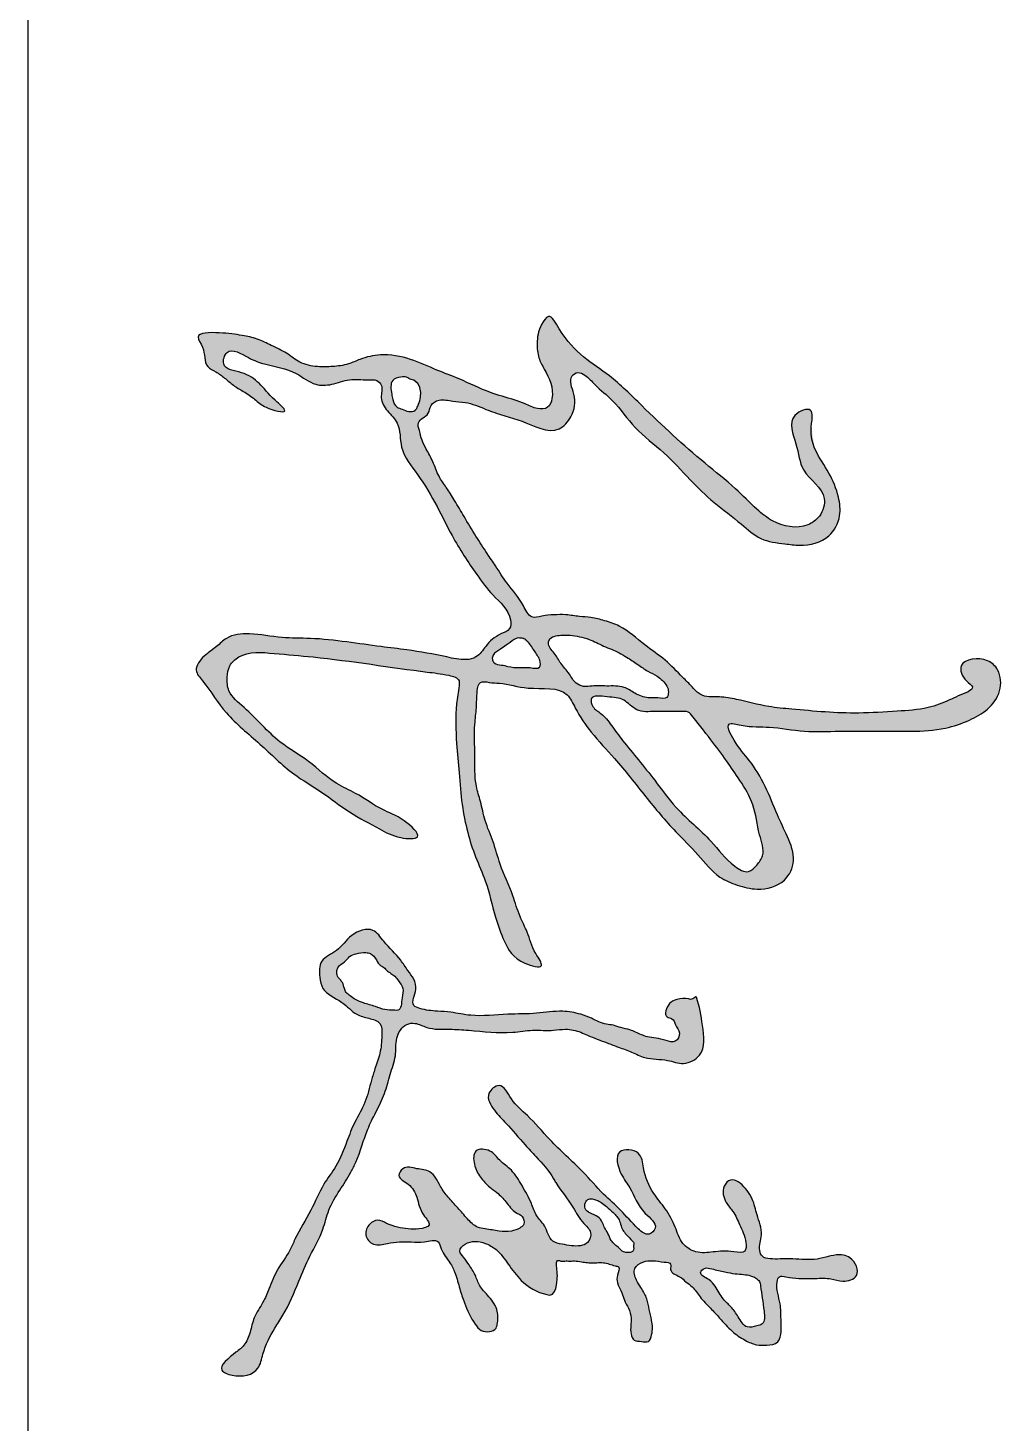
# Model space of a CAD drawing. Extents: x 174641 to 414490, y 73126 to 493158.
# Drawn here: x 371090 to 371864, y 174383 to 175492 of the extents above; entities that cross this region are included whole.
import ezdxf

# ---------------------------------------------------------------- set-up
doc = ezdxf.new("R2010")
doc.units = 0
doc.header["$LTSCALE"] = 1000
doc.header["$MEASUREMENT"] = 0
doc.layers.add('文字和字符', color=7, linetype='Continuous')

msp = doc.modelspace()

# ---------------------------------------------------------------- hatches: boundary and pattern name
at = {"layer": '文字和字符'}
h = msp.add_hatch(color=6, dxfattribs=at)
edge = h.paths.add_edge_path()
edge.add_spline(control_points=[(371713, 175177.8), (371713, 175177.5), (371714.1, 175152.6), (371727.8, 175139.9), (371734.5, 175121.2), (371736.9, 175103.3), (371727.3, 175084.5), (371707.5, 175080), (371689.3, 175082.5), (371671.9, 175084.4), (371655.1, 175100), (371635.5, 175114.2), (371615.2, 175133.7), (371596.3, 175155.5), (371572.1, 175172.7), (371557.8, 175194.5), (371542.3, 175206.5), (371534.7, 175215.5), (371527.4, 175219.2), (371518.8, 175213.8), (371526.2, 175199.4), (371524.2, 175184.1), (371508.3, 175166.7), (371487, 175179.1), (371468.3, 175184), (371453.4, 175188.9), (371440.3, 175195), (371427.4, 175195), (371418, 175197.9), (371409.7, 175192.9), (371409.1, 175185.5), (371404.3, 175182.1), (371399.1, 175178.4), (371401.8, 175171.4), (371402.9, 175164.5), (371407.4, 175156.4), (371412.5, 175147.1), (371416, 175136), (371423.2, 175126.5), (371429.7, 175115.8), (371437.4, 175102.9), (371445.8, 175088.7), (371454.3, 175075.7), (371462.8, 175063.4), (371471.7, 175048.7), (371482.7, 175037.6), (371488.7, 175022), (371499.4, 175025), (371508.1, 175025.8), (371518.3, 175026), (371527.9, 175024.2), (371538.3, 175023.7), (371548.9, 175021), (371564.6, 175016), (371578.8, 175002.2), (371596.9, 174990.4), (371608.5, 174977.9), (371617.7, 174969.1), (371625.6, 174959.7), (371639.5, 174961.2), (371657.3, 174958), (371676.3, 174952.6), (371708.8, 174949.7), (371742.9, 174946.4), (371779.1, 174949.1), (371803.4, 174950.2), (371819.9, 174956.7), (371830.3, 174961.7), (371845.3, 174966.9), (371833.4, 174974.1), (371827.7, 174990.2), (371851.3, 174992.8), (371863.2, 174981.1), (371864.4, 174964.3), (371853.7, 174949.9), (371837.6, 174941.1), (371817.2, 174934), (371796.9, 174933.1), (371777.7, 174933.3), (371758.8, 174933.2), (371734.8, 174933.5), (371707.5, 174932), (371680.5, 174937.5), (371663.1, 174936), (371643, 174941.7), (371653.2, 174921.4), (371664.3, 174910.1), (371677.1, 174889.4), (371684.8, 174868.2), (371694, 174849.4), (371701.3, 174831.2), (371691.9, 174811.1), (371671.6, 174806), (371654.2, 174810.3), (371636.6, 174817.8), (371622.9, 174835.5), (371602.1, 174855.6), (371580.4, 174881.7), (371559.4, 174909.1), (371538.3, 174930.9), (371526.6, 174947.8), (371516.9, 174969.7), (371489.4, 174964.8), (371469.7, 174971.6), (371457.5, 174971.5), (371448.5, 174973.7), (371446.7, 174962.3), (371447, 174952), (371444.5, 174934.7), (371445.9, 174914.1), (371444.9, 174893.2), (371450.4, 174876.4), (371453.2, 174861.3), (371460.4, 174845.3), (371465.8, 174824.7), (371475.2, 174805.7), (371480.3, 174787), (371488.4, 174771.8), (371490.7, 174759.9), (371502.9, 174743.4), (371477.7, 174749.5), (371468.8, 174764.6), (371460.2, 174788.5), (371455.6, 174811.6), (371445.6, 174833.2), (371439.2, 174853.3), (371434.7, 174875.8), (371432.9, 174899.5), (371430.4, 174926), (371429.7, 174949.7), (371432.3, 174965.5), (371433.5, 174975.5), (371421, 174978.7), (371385.2, 174982.4), (371336.1, 174991), (371287.5, 174994.7), (371262.3, 174997.4), (371249.8, 174985.7), (371248.2, 174975.6), (371249.2, 174962.4), (371268.6, 174947.5), (371286.1, 174925.6), (371314.5, 174910), (371331.8, 174892.4), (371353.2, 174883.3), (371370.5, 174870.3), (371387, 174865.4), (371406.8, 174846.8), (371382.6, 174848), (371367.8, 174857), (371345.1, 174868.1), (371324.3, 174885.1), (371298.1, 174899.8), (371275.1, 174923.6), (371247.1, 174945.6), (371234.5, 174967), (371221.1, 174982.3), (371230.1, 174993.8), (371239.7, 174999.6), (371249.6, 175009.9), (371269.2, 175011.4), (371290.8, 175006.8), (371317, 175007.5), (371343.1, 175004.3), (371368.6, 175000.7), (371395.2, 174997.5), (371417.7, 174993.7), (371435.9, 174989.1), (371448, 174991.7), (371454.5, 175002.2), (371462.9, 175010), (371474.2, 175013.3), (371474.1, 175028.6), (371459.7, 175040.1), (371443.7, 175061.8), (371428.3, 175085.1), (371415.2, 175113.1), (371401.5, 175136.2), (371384.8, 175155.9), (371386.8, 175177.1), (371375.7, 175187.2), (371369.2, 175197.5), (371373, 175207.1), (371367.1, 175212.9), (371357.7, 175212), (371345.6, 175213.8), (371332.5, 175208.3), (371316.8, 175207.5), (371301.7, 175220.8), (371281.6, 175223.6), (371265.1, 175229.5), (371248.9, 175240.3), (371242.8, 175220.8), (371261.5, 175219.3), (371275.4, 175209.5), (371282.8, 175199), (371300.6, 175184.4), (371278.6, 175189.6), (371270.9, 175197), (371261.8, 175203.1), (371253.4, 175207.9), (371246.7, 175213.9), (371240.1, 175218.8), (371229.3, 175223.8), (371232, 175236.1), (371220.7, 175250.1), (371245.4, 175250.1), (371258.1, 175248.2), (371272.8, 175245.4), (371283.9, 175239.4), (371295.8, 175234.4), (371306.3, 175225.2), (371319.6, 175222.6), (371332.6, 175222.8), (371344.2, 175224.3), (371356.1, 175229.9), (371372.8, 175233.7), (371394.2, 175229.7), (371414, 175220.4), (371435.6, 175212.6), (371455.2, 175202.3), (371473.3, 175197.7), (371485.9, 175193.5), (371493.9, 175189), (371504.2, 175189.2), (371509.3, 175203.5), (371502.8, 175216.9), (371495.4, 175230.2), (371494.5, 175242.9), (371496, 175253.7), (371505.2, 175266.9), (371521.2, 175234.5), (371547.6, 175222), (371586.2, 175183.7), (371618.5, 175153.5), (371651, 175128.1), (371667.4, 175111.2), (371684.5, 175096.8), (371705.6, 175092.9), (371720.9, 175103.9), (371727, 175123.9), (371703.5, 175137.5), (371702.5, 175161.7), (371691.5, 175182), (371715.3, 175194.4), (371713.1, 175177.9), (371713, 175177.8)], knot_values=[0, 0, 0, 0, 29.830329, 58.917813, 87.403057, 108.106156, 133.178165, 167.21185, 183.493575, 210.674955, 237.313626, 275.867732, 312.375317, 353.761043, 395.875537, 434.582879, 460.669761, 476.274997, 484.417806, 491.620343, 511.676156, 536.924503, 555.692553, 598.362356, 618.348177, 639.189191, 663.45492, 677.063063, 692.317653, 702.959274, 711.943659, 720.14469, 726.927846, 735.80548, 746.57076, 757.657127, 773.391329, 790.76732, 805.441898, 822.594095, 842.866694, 868.323001, 891.127033, 907.573393, 930.634575, 961.258613, 976.688727, 988.002723, 1001.170801, 1014.557807, 1029.617846, 1042.133039, 1057.768168, 1075.005198, 1109.99381, 1138.042246, 1164.89526, 1180.29965, 1191.874738, 1213.241442, 1232.349281, 1268.725268, 1294.322921, 1368.395782, 1410.724556, 1445.044845, 1469.944393, 1480.867815, 1499.328512, 1508.741629, 1526.286567, 1555.649157, 1570.573337, 1593.98259, 1617.984445, 1641.382666, 1669.439815, 1707.291974, 1725.035697, 1749.43332, 1786.029801, 1824.844218, 1863.911625, 1895.042411, 1908.396405, 1926.997455, 1954.733646, 1988.605585, 2022.407336, 2049.221687, 2076.673409, 2100.00089, 2131.565175, 2154.184674, 2175.023051, 2209.537897, 2244.846276, 2295.987218, 2350.394106, 2388.904508, 2420.906973, 2437.842954, 2481.538585, 2513.67034, 2525.068719, 2534.685067, 2544.923321, 2563.314623, 2581.768155, 2615.884833, 2650.046285, 2667.232328, 2688.872495, 2714.057646, 2739.784309, 2777.467879, 2801.534699, 2820.718126, 2846.219989, 2860.698517, 2879.243585, 2912.659008, 2940.608915, 2982.423161, 3010.685784, 3039.178412, 3070.401495, 3105.567192, 3138.040416, 3181.77967, 3202.070017, 3207.318711, 3220.228211, 3244.089956, 3371.102495, 3414.225609, 3453.462193, 3467.26996, 3480.300078, 3495.079726, 3519.973063, 3575.220664, 3613.131208, 3652.775903, 3675.917744, 3710.071084, 3737.577823, 3760.456026, 3779.026476, 3804.406012, 3842.427404, 3879.53793, 3916.903526, 3966.451123, 4017.131972, 4061.072175, 4074.638395, 4092.565028, 4109.947309, 4123.823044, 4149.665691, 4185.989873, 4217.238435, 4257.446297, 4295.790415, 4324.39685, 4369.00823, 4390.680082, 4401.809145, 4417.703641, 4439.204356, 4450.588858, 4460.404255, 4494.065203, 4522.530802, 4573.458554, 4609.521342, 4650.912748, 4685.917862, 4712.736046, 4730.120946, 4746.286022, 4759.95949, 4766.863435, 4776.672561, 4797.16942, 4817.291784, 4834.860476, 4859.323634, 4896.066848, 4914.918931, 4939.065769, 4952.349318, 4974.17708, 4996.946, 5022.500289, 5038.394722, 5059.260572, 5074.696393, 5090.132213, 5102.860644, 5115.363234, 5127.279907, 5137.839505, 5160.110254, 5171.91017, 5195.838718, 5221.384366, 5238.430758, 5255.298426, 5274.238989, 5291.838335, 5311.960699, 5328.55338, 5346.364767, 5359.960569, 5382.934513, 5416.477261, 5448.016954, 5474.30002, 5511.880375, 5539.40652, 5552.058861, 5566.94274, 5578.03298, 5588.729847, 5622.382906, 5636.081831, 5651.985781, 5673.57334, 5685.092373, 5703.046221, 5778.830378, 5827.289368, 5921.873186, 5965.463367, 5998.231583, 6019.778213, 6058.791881, 6074.951846, 6095.085564, 6133.666904, 6164.015928, 6195.290173, 6213.346315, 6227.672688, 6227.672688, 6227.672688, 6227.672688], degree=3, periodic=0)
edge = h.paths.add_edge_path(flags=16)
edge.add_spline(control_points=[(371598, 174969.1), (371598, 174969.2), (371590.6, 174978), (371582.5, 174980.4), (371574.6, 174986.7), (371567, 174991.4), (371558.2, 174996.7), (371547.8, 175000.5), (371537.7, 175005.9), (371528.7, 175008.4), (371521.6, 175009.7), (371515.2, 175009.6), (371509.8, 175009.1), (371505, 175007.6), (371502.8, 175001.2), (371509.2, 174995.3), (371513.4, 174986.5), (371520.5, 174979.5), (371524.6, 174971.4), (371531.8, 174968.1), (371540.2, 174969.6), (371550.8, 174968.8), (371563.2, 174969.7), (371572.7, 174962.8), (371582.1, 174958.9), (371590.3, 174960.3), (371598.4, 174958.2), (371599.8, 174964.1), (371598, 174969.1), (371598, 174969.1)], knot_values=[0, 0, 0, 0, 15.16178, 26.885115, 40.319645, 54.966413, 64.568744, 83.231373, 100.644648, 111.873825, 122.261764, 130.597594, 138.137919, 145.255344, 149.904189, 163.057972, 176.277051, 191.533217, 204.002706, 212.709306, 222.244258, 238.518955, 257.638434, 271.136509, 286.704711, 297.422187, 307.353728, 313.519692, 320.456367, 320.456367, 320.456367, 320.456367], degree=3, periodic=0)
edge = h.paths.add_edge_path(flags=16)
edge.add_spline(control_points=[(371616.9, 174947), (371617.1, 174946.8), (371633.8, 174925.4), (371644.8, 174910.8), (371656.7, 174893.2), (371668.4, 174874.4), (371669.8, 174853.6), (371676.6, 174836.2), (371669.7, 174826.9), (371662.3, 174819.2), (371645.9, 174828.9), (371632.1, 174849.2), (371606.6, 174868.9), (371589.9, 174892.6), (371575.6, 174910.2), (371563.7, 174924.5), (371554.3, 174937.1), (371547.3, 174947.1), (371538.9, 174951.1), (371536, 174962.7), (371552, 174959.9), (371564.1, 174960.1), (371573.8, 174947.5), (371587.2, 174949.1), (371598.4, 174949), (371606.6, 174948.5), (371612.3, 174949.4), (371616.8, 174947.1), (371616.9, 174947)], knot_values=[0, 0, 0, 0, 36.430419, 65.187197, 91.419752, 121.899033, 155.898168, 179.129599, 191.187594, 202.563458, 218.937757, 256.902618, 310.337733, 348.658026, 377.380118, 405.122206, 425.745844, 443.117225, 454.890005, 463.601594, 481.231921, 499.962837, 517.902498, 538.606138, 551.160941, 565.957672, 570.889886, 577.866804, 577.866804, 577.866804, 577.866804], degree=3, periodic=0)
edge = h.paths.add_edge_path(flags=16)
edge.add_spline(control_points=[(371481.8, 175007.2), (371481.9, 175007.2), (371491.5, 175001.3), (371494, 174994.9), (371497.5, 174989.6), (371497.9, 174981.8), (371488.3, 174984.4), (371480.8, 174983.3), (371472.9, 174984.4), (371466.4, 174986), (371461.1, 174986.3), (371458.8, 174990.3), (371460.2, 174995.2), (371465.3, 174998), (371469.8, 175001.2), (371474.7, 175004.1), (371476.8, 175007.8), (371481.8, 175007.2), (371481.8, 175007.2)], knot_values=[0, 0, 0, 0, 13.966431, 26.642221, 32.867363, 40.668687, 50.865474, 62.813241, 75.541774, 82.709236, 91.158043, 95.563358, 100.25464, 110.515602, 118.401257, 123.681007, 133.675528, 136.491121, 136.491121, 136.491121, 136.491121], degree=3, periodic=0)
edge = h.paths.add_edge_path(flags=16)
edge.add_spline(control_points=[(371394.9, 175212.6), (371394.9, 175212.6), (371404.4, 175207.1), (371402.1, 175198.6), (371400.6, 175192.2), (371398, 175187.5), (371392.5, 175186.8), (371388.1, 175189.1), (371382.4, 175190.6), (371380, 175196.1), (371379.1, 175203), (371377.3, 175212.5), (371386, 175214.5), (371390.6, 175215.5), (371394.8, 175212.6), (371394.9, 175212.6)], knot_values=[0, 0, 0, 0, 11.122688, 25.410392, 33.76565, 39.259742, 46.34399, 54.032835, 60.099225, 69.754386, 75.753906, 90.734986, 100.54138, 106.793197, 112.698594, 112.698594, 112.698594, 112.698594], degree=3, periodic=0)
h = msp.add_hatch(color=6, dxfattribs=at)
edge = h.paths.add_edge_path()
edge.add_spline(control_points=[(371621.5, 174721.7), (371621.6, 174721.4), (371627.5, 174696.4), (371629.4, 174676.7), (371611.4, 174667.1), (371597, 174673.3), (371582.3, 174671.8), (371570.2, 174678.5), (371560, 174681.7), (371548.4, 174686.4), (371538.2, 174689.9), (371527.7, 174694.9), (371518.4, 174697), (371505.7, 174694.7), (371491.5, 174696.3), (371469.2, 174692.2), (371447.1, 174695.1), (371424.5, 174696.6), (371409.5, 174695.8), (371399.1, 174701.7), (371388.4, 174700.6), (371381.7, 174688.9), (371383.4, 174674.6), (371377.5, 174660.3), (371374.1, 174644.8), (371366.9, 174630.8), (371358.1, 174613.1), (371353.8, 174596.2), (371345.7, 174580.2), (371337.9, 174568), (371328.7, 174553.6), (371324.7, 174534.5), (371314.1, 174516.8), (371304.6, 174493.5), (371296.3, 174473.9), (371284.4, 174455.8), (371277.3, 174442.2), (371273.8, 174422.4), (371257.2, 174418.9), (371238.5, 174426.2), (371253.6, 174438.3), (371263.1, 174445.2), (371267.1, 174455.8), (371269.5, 174468), (371276.9, 174478.4), (371282.6, 174491.3), (371287.8, 174506.1), (371297.7, 174517.7), (371304.2, 174534.7), (371315.5, 174551), (371323.5, 174572), (371336.6, 174588.2), (371343, 174605.7), (371349.8, 174623), (371358.9, 174638.1), (371362.3, 174653), (371366.2, 174665.9), (371370.6, 174677.6), (371371.5, 174689.4), (371371.7, 174702.4), (371360.7, 174705.1), (371349.5, 174707.8), (371339.9, 174719.7), (371324.3, 174724.9), (371321.8, 174738.7), (371321.6, 174752.4), (371337.8, 174758.3), (371345.6, 174772.2), (371364.4, 174778.7), (371374.4, 174763.3), (371384.9, 174754.2), (371393.1, 174741.3), (371402.1, 174730.3), (371393.2, 174715.9), (371404.9, 174711.5), (371414.4, 174710.8), (371428.1, 174709.8), (371446.4, 174705.7), (371469.4, 174708.8), (371493.8, 174708.2), (371513.1, 174711.6), (371527.8, 174709), (371539.2, 174704.8), (371547.4, 174700.1), (371555.8, 174699.9), (371561.7, 174697.2), (371569.5, 174696), (371576.2, 174692.6), (371583, 174689.8), (371589.9, 174689.5), (371596.8, 174687.6), (371605.2, 174684.9), (371609.5, 174693.8), (371604.6, 174699), (371603.2, 174705.3), (371594.6, 174705.6), (371598.7, 174717.2), (371606.6, 174720.7), (371613.6, 174720.8), (371618.2, 174719.8), (371621.5, 174721.7), (371621.5, 174721.7)], knot_values=[0, 0, 0, 0, 31.567408, 64.804615, 84.514899, 102.449572, 127.665217, 143.393176, 158.761139, 172.306084, 195.386314, 203.777391, 220.63047, 233.896682, 257.032253, 279.176201, 327.700844, 348.661996, 374.096735, 388.033075, 396.915328, 415.877792, 435.250381, 456.66983, 478.431065, 501.305126, 522.015154, 560.722472, 573.046245, 596.2976, 621.456877, 643.421109, 676.452722, 706.559804, 747.979879, 764.804525, 796.369237, 812.756663, 842.42195, 854.740888, 879.873646, 891.588111, 907.370515, 923.988969, 943.623296, 959.405623, 982.733778, 1008.381509, 1021.700495, 1058.208083, 1090.24983, 1114.093944, 1144.201026, 1166.925646, 1191.573171, 1217.002209, 1229.971469, 1248.063792, 1268.029249, 1281.440462, 1294.753802, 1308.690116, 1329.858381, 1355.865323, 1368.43417, 1386.209945, 1406.30905, 1430.06276, 1453.845898, 1470.989804, 1499.087867, 1512.54167, 1535.266273, 1553.042048, 1560.571233, 1580.172383, 1594.917168, 1617.197884, 1657.975453, 1689.943564, 1718.67234, 1738.776712, 1751.36341, 1769.195262, 1777.025624, 1785.794542, 1795.901638, 1809.568461, 1816.675984, 1826.397683, 1837.686133, 1847.881877, 1857.816128, 1868.115168, 1875.917125, 1881.585263, 1896.597226, 1905.82176, 1918.671785, 1923.218896, 1927.782629, 1927.782629, 1927.782629, 1927.782629], degree=3, periodic=0)
edge = h.paths.add_edge_path(flags=17)
edge.add_spline(control_points=[(371367.1, 174751.4), (371367.1, 174751.5), (371363.4, 174757.2), (371357.5, 174757.3), (371351.8, 174756.8), (371345.4, 174754.6), (371342.2, 174749.3), (371337.1, 174747.1), (371335.6, 174742.8), (371335.6, 174739), (371338, 174736.2), (371340.6, 174733), (371341.5, 174729.3), (371343, 174725.2), (371346.7, 174722.7), (371350.9, 174719.3), (371357.9, 174716.7), (371365.7, 174714.7), (371373.8, 174711.2), (371379.7, 174711.6), (371387.2, 174710.8), (371386.8, 174720.9), (371389.4, 174728.6), (371385.1, 174734.2), (371382.1, 174738.3), (371378.6, 174740.9), (371375.2, 174743), (371373, 174745.8), (371369.5, 174747.1), (371367.2, 174751.4), (371367.1, 174751.4)], knot_values=[0, 0, 0, 0, 9.663903, 14.696519, 25.589324, 33.287033, 41.448102, 50.312117, 54.669885, 59.317586, 65.471876, 69.610934, 76.339168, 81.250991, 86.994431, 94.228062, 103.814692, 117.550507, 128.275999, 139.362893, 142.658643, 157.109971, 167.517587, 177.222957, 183.783609, 188.977779, 195.04957, 200.641099, 203.083872, 211.139425, 211.139425, 211.139425, 211.139425], degree=3, periodic=0)
h = msp.add_hatch(color=6, dxfattribs=at)
edge = h.paths.add_edge_path()
edge.add_spline(control_points=[(371656.3, 174573.9), (371656.4, 174573.8), (371668, 174561.3), (371669, 174548.2), (371675.3, 174534), (371670.4, 174523), (371673.6, 174514.7), (371683.5, 174513.2), (371696.7, 174514.6), (371711.7, 174512.4), (371724, 174515), (371733.3, 174517.5), (371745.7, 174516.7), (371753.3, 174499.1), (371738, 174494.9), (371727.7, 174498.7), (371715.7, 174498.3), (371703.5, 174498), (371694.8, 174499), (371686.9, 174500.9), (371684, 174490.5), (371688.6, 174480.2), (371688.6, 174466.5), (371689.1, 174456.8), (371687.4, 174446.2), (371677.5, 174445), (371668.7, 174445.2), (371659, 174449.2), (371649.1, 174456.4), (371640.8, 174465.9), (371632.3, 174475), (371624.4, 174482.8), (371619.5, 174491.1), (371613, 174495.5), (371608.1, 174500.4), (371599.6, 174502.9), (371602.3, 174510.8), (371590.7, 174511.5), (371582.1, 174513.9), (371570.5, 174506.6), (371573.3, 174497.3), (371577.8, 174490.2), (371582.6, 174482.7), (371583.8, 174473.5), (371586.5, 174464), (371586.9, 174455.8), (371584.1, 174446.8), (371577.7, 174448.6), (371571.4, 174447.9), (371568.2, 174456.9), (371570.6, 174465.3), (371567.8, 174474.5), (371564.1, 174480.5), (371562.2, 174487.6), (371558.4, 174493.9), (371558, 174500.7), (371561.6, 174507.5), (371554.2, 174508.6), (371549.2, 174511.3), (371541.9, 174510.8), (371536.6, 174510.7), (371531.1, 174511.2), (371526.1, 174512.4), (371521.2, 174512.1), (371517.1, 174512.3), (371514.2, 174511.9), (371509.1, 174513.8), (371511.3, 174503.7), (371510.8, 174496.7), (371510.1, 174489.9), (371506.7, 174484.6), (371495.5, 174486.5), (371483.1, 174494.3), (371472.1, 174509.2), (371464.1, 174520.8), (371452, 174527.6), (371440.3, 174528.9), (371431.5, 174520.3), (371437.2, 174514.5), (371441.1, 174508.6), (371446.1, 174501.2), (371448.6, 174491.9), (371456.6, 174484.3), (371463.7, 174474.9), (371463.8, 174465.2), (371462.3, 174455.9), (371450.8, 174454.8), (371443, 174465.1), (371437.7, 174476.6), (371433.1, 174490.3), (371430.5, 174501.4), (371425.2, 174512.1), (371419, 174518.9), (371416.6, 174530.4), (371404.9, 174526.4), (371392.3, 174527.8), (371378.8, 174527.3), (371365, 174523.2), (371356.9, 174532.5), (371360.6, 174541.5), (371368.3, 174545.8), (371378.3, 174539.9), (371389.8, 174537.7), (371400.3, 174537.3), (371412.5, 174539.9), (371401.7, 174550.9), (371400.2, 174561.9), (371394.7, 174573.5), (371382.7, 174578), (371388.9, 174588.4), (371399.1, 174584.8), (371411.8, 174584.5), (371417.2, 174572), (371424.2, 174562.5), (371431.9, 174554.2), (371439.2, 174546.2), (371445.8, 174538.5), (371455.3, 174537.7), (371464, 174535.6), (371473.6, 174535.3), (371480.4, 174537.5), (371485.4, 174541.5), (371483.8, 174548.3), (371475.8, 174550.8), (371470.7, 174559.2), (371463.8, 174566), (371456.1, 174571.3), (371449.4, 174578.8), (371444.4, 174587.9), (371443.8, 174602.2), (371458.7, 174600.9), (371464.9, 174591.3), (371475.8, 174584.3), (371483.1, 174571.6), (371490.1, 174559.8), (371493.6, 174547.8), (371502.5, 174540), (371504.4, 174527.4), (371517.3, 174525.1), (371526.5, 174523), (371536.2, 174526.3), (371539.1, 174535.7), (371529.5, 174543.2), (371522.5, 174557.6), (371513.2, 174568.6), (371504.9, 174583), (371496.3, 174592.9), (371482.9, 174606.8), (371472.1, 174619.7), (371460.8, 174631.2), (371452.7, 174644.5), (371467, 174655.7), (371474.8, 174637.9), (371489.3, 174626.9), (371506.9, 174605.3), (371529, 174586.6), (371545.9, 174566.3), (371562.2, 174552.1), (371571.6, 174540.7), (371583, 174530.9), (371592.5, 174540.9), (371575.6, 174552), (371571.1, 174567.9), (371560.5, 174581.1), (371554.7, 174602.5), (371578, 174600.4), (371579.4, 174582.4), (371585.4, 174567.1), (371597.5, 174553.6), (371604.8, 174540), (371609, 174525.7), (371621.2, 174517.7), (371636.1, 174519.5), (371647.4, 174520.7), (371661.3, 174517.5), (371660.8, 174530.6), (371656.3, 174539.8), (371651.4, 174551.1), (371643.6, 174559.2), (371641.6, 174569.6), (371647.7, 174579.1), (371656.2, 174574), (371656.3, 174573.9)], knot_values=[0, 0, 0, 0, 21.814226, 40.014518, 62.705103, 80.181203, 87.059593, 95.960741, 117.525979, 144.48919, 157.446323, 169.514731, 184.787555, 205.834293, 221.965238, 235.360358, 252.742704, 270.71375, 285.202589, 292.391017, 298.294038, 323.168932, 339.890762, 353.677583, 365.620364, 378.129251, 389.526685, 402.989381, 420.611403, 440.531037, 455.37129, 472.336878, 486.5792, 494.822314, 504.352288, 516.704907, 522.699181, 530.27695, 553.639261, 565.149337, 577.864888, 587.528817, 601.603428, 613.797645, 625.753182, 641.937729, 649.9788, 657.766267, 665.645468, 673.686615, 691.069983, 702.267642, 712.223711, 720.551303, 732.907569, 741.299569, 750.370401, 754.159277, 767.819998, 775.008381, 783.993926, 790.014194, 797.893351, 805.081778, 810.473088, 814.666318, 817.720913, 829.769177, 838.760629, 852.283854, 856.964277, 862.355586, 894.641394, 917.573479, 938.655869, 952.338385, 974.413595, 984.091028, 992.098792, 1002.565424, 1015.429981, 1028.359865, 1041.617731, 1060.692449, 1075.149999, 1081.330321, 1097.650211, 1107.252151, 1133.82575, 1149.932866, 1167.658992, 1180.945792, 1198.851742, 1207.212315, 1222.48382, 1236.906949, 1263.262694, 1278.557776, 1291.815576, 1304.435541, 1313.922398, 1324.654884, 1349.142625, 1361.020488, 1372.838601, 1385.371679, 1406.33795, 1423.525104, 1437.340436, 1446.079862, 1461.351368, 1476.168885, 1496.200813, 1510.803882, 1526.560496, 1542.662576, 1557.114579, 1565.766985, 1581.249459, 1594.824166, 1604.755407, 1610.756543, 1619.414177, 1627.419657, 1643.634371, 1658.03725, 1667.713087, 1682.728431, 1698.677316, 1713.209272, 1728.480822, 1743.495369, 1760.340716, 1781.062409, 1803.083586, 1817.90876, 1831.829559, 1851.204785, 1861.937228, 1882.369986, 1890.726834, 1902.273459, 1915.005119, 1936.427946, 1969.389218, 1974.338724, 2005.754245, 2023.168452, 2055.026844, 2074.268902, 2093.867831, 2107.78631, 2127.599717, 2153.412209, 2189.440129, 2240.453356, 2274.08225, 2299.89394, 2328.106323, 2341.387876, 2350.989816, 2370.530551, 2403.28468, 2421.19063, 2445.869309, 2466.302067, 2483.491087, 2513.600141, 2534.81948, 2557.988589, 2577.732832, 2594.915337, 2613.696208, 2636.660478, 2648.798069, 2658.352665, 2679.53953, 2695.582632, 2708.030864, 2726.091721, 2735.787779, 2747.159611, 2747.159611, 2747.159611, 2747.159611], degree=3, periodic=0)
edge = h.paths.add_edge_path(flags=16)
edge.add_spline(control_points=[(371571.4, 174527.2), (371571.3, 174527.3), (371565.6, 174533.2), (371562.1, 174537.3), (371560.5, 174545.1), (371555.7, 174550.5), (371550.5, 174555), (371546.2, 174558.6), (371541.5, 174561), (371536, 174562.3), (371532.8, 174558.2), (371532.2, 174553.3), (371537.3, 174549.5), (371543.1, 174548.1), (371546.7, 174543.2), (371548.4, 174538.4), (371551.5, 174534), (371553.7, 174527.3), (371559, 174523.4), (371563.3, 174519.1), (371567.4, 174518.5), (371572.3, 174519.8), (371571.6, 174523.4), (371571.4, 174527.2), (371571.4, 174527.2)], knot_values=[0, 0, 0, 0, 8.439041, 20.62857, 28.097042, 39.877603, 49.765051, 57.178901, 62.854461, 72.258155, 76.58164, 82.950578, 90.312624, 100.188639, 107.6845, 114.090351, 121.535477, 130.11106, 142.317774, 148.462757, 154.387511, 159.526625, 165.895648, 169.459976, 169.459976, 169.459976, 169.459976], degree=3, periodic=0)
edge = h.paths.add_edge_path(flags=16)
edge.add_spline(control_points=[(371670.4, 174497.2), (371670.3, 174497.2), (371664.3, 174501.2), (371658.8, 174501.4), (371651.7, 174501.9), (371643.3, 174503.6), (371635.4, 174505.4), (371628.2, 174507.5), (371622.4, 174501.4), (371632.1, 174497.9), (371637.4, 174491), (371641.7, 174482.4), (371649.4, 174475.6), (371654.9, 174468.1), (371660.2, 174457.8), (371668.4, 174460.4), (371676.2, 174462), (371674.9, 174476.9), (371672.3, 174487.2), (371672.5, 174495.1), (371670.4, 174497.1), (371670.4, 174497.2)], knot_values=[0, 0, 0, 0, 9.334311, 17.140719, 26.361451, 38.018579, 52.789195, 61.01517, 67.124154, 79.068588, 89.242621, 105.885881, 117.802758, 131.460083, 146.451071, 157.202444, 163.309657, 177.435607, 205.630785, 210.588468, 213.165382, 213.165382, 213.165382, 213.165382], degree=3, periodic=0)

# ---------------------------------------------------------------- linework, layer by layer
msp.add_line((371090.2, 180989), (371090.2, 172989))
at = {"layer": '文字和字符', "color": 6}
for points, start_tangent, end_tangent in [([(371713, 175177.8), (371716.2, 175156.5), (371726.8, 175138.4), (371734.3, 175119.3), (371735.3, 175104.4), (371726.8, 175088.5), (371703.5, 175081), (371691.8, 175082.1), (371672.7, 175086.3), (371657.2, 175097.7), (371635.5, 175115), (371616.4, 175133.1), (371595.6, 175154.5), (371572.8, 175174.6), (371554.8, 175195.8), (371540.9, 175208.6), (371532.7, 175216.2), (371527.2, 175218.2), (371522.7, 175215.5), (371524, 175201.1), (371521.8, 175183.1), (371512.3, 175173.5), (371482.2, 175179.8), (371468.4, 175184.1), (371454.2, 175189), (371437.6, 175194.5), (371427.9, 175195.5), (371416.9, 175196.3), (371410.6, 175192), (371408.3, 175185.9), (371403.9, 175181.9), (371400.5, 175178.4), (371401.3, 175172.1), (371403.4, 175164.6), (371406.8, 175157.4), (371412, 175147.3), (371416.9, 175135.8), (371422.7, 175126.9), (371429.3, 175116.5), (371436.8, 175103.9), (371446.3, 175088.2), (371455.2, 175074.4), (371461.8, 175064.6), (371471, 175050.8), (371484, 175032.9), (371490.6, 175024), (371498.7, 175024.6), (371508.2, 175025.7), (371517.8, 175025.7), (371528.6, 175024.4), (371537.6, 175023.5), (371548.5, 175021), (371560.2, 175016.7), (371580.5, 175001.8), (371596.6, 174989.6), (371610.5, 174976.1), (371618.3, 174968.2), (371624.4, 174962.5), (371639.7, 174960.4), (371653.3, 174958.5), (371678.9, 174952.8), (371697.2, 174950.7), (371750.5, 174947.6), (371781, 174949.1), (371805.6, 174952), (371822.5, 174958), (371829.6, 174961.2), (371840.8, 174968.4), (371836, 174973.2), (371832, 174985.2), (371852.8, 174989.2), (371860.8, 174982), (371862.4, 174965.2), (371852.8, 174950.8), (371838.4, 174942), (371819.3, 174935.6), (371792.1, 174933.2), (371779.3, 174933.2), (371761.7, 174933.2), (371735.3, 174933.2), (371707.4, 174933.2), (371679.4, 174936.4), (371657, 174938), (371647.4, 174938.8), (371651.4, 174926), (371663.4, 174910), (371676.2, 174889.2), (371685.8, 174866.8), (371693.8, 174849.3), (371698.6, 174830.1), (371691.4, 174814.9), (371669.8, 174807.7), (371653.8, 174810.9), (371640.2, 174817.3), (371622.7, 174834.9), (371605.1, 174853.3), (371581.1, 174881.2), (371556.3, 174911.6), (371537.9, 174932.4), (371525.2, 174951.6), (371518.8, 174962), (371487.7, 174967.5), (371464.9, 174971.3), (371456.7, 174972), (371449.8, 174972), (371447.3, 174965), (371446.6, 174951.8), (371445.4, 174938.6), (371445.4, 174914), (371446.6, 174889.4), (371449.8, 174877.4), (371453.6, 174862.3), (371459.9, 174845.3), (371465.5, 174827.6), (371475.6, 174802.4), (371481.3, 174786), (371487, 174773.4), (371493.9, 174756.4), (371498.3, 174746.9), (371485.1, 174748.8), (371468.7, 174766.5), (371461.8, 174785.4), (371453.6, 174814.4), (371446, 174833.3), (371439.7, 174852.8), (371435.3, 174874.9), (371432.8, 174900.1), (371430.9, 174923.4), (371430.9, 174954.9), (371432.8, 174969.4), (371432.8, 174973.2), (371424.6, 174977.6), (371407.6, 174980.2), (371316.8, 174992.2), (371285.9, 174995), (371257.8, 174992.2), (371250.7, 174985.1), (371248.6, 174976), (371250, 174965.4), (371262, 174952), (371290.8, 174924.6), (371313.3, 174909.1), (371335.8, 174891.5), (371350.6, 174883.8), (371371.7, 174871.1), (371389.3, 174862), (371399.8, 174849.3), (371386.5, 174848.6), (371369.6, 174855.6), (371345.7, 174869), (371323.9, 174884.5), (371301.4, 174899.3), (371274.6, 174922.9), (371247.9, 174947.8), (371228.9, 174973.2), (371224, 174981.6), (371230.3, 174992.9), (371240.2, 175000.6), (371247.9, 175006.9), (371266.2, 175010.5), (371292.2, 175007.7), (371314.7, 175006.9), (371343.6, 175004.1), (371371, 175000.4), (371391.4, 174997.8), (371423.1, 174992.2), (371438.5, 174990.1), (371446.3, 174992.2), (371454, 175000.6), (371466, 175010.5), (371473, 175014.7), (371473.7, 175021.7), (371459.7, 175041.5), (371447, 175057.6), (371427.3, 175088.6), (371415.4, 175111.7), (371399.8, 175137.2), (371387.2, 175159), (371383.7, 175178), (371375.9, 175187.8), (371371, 175198.4), (371371, 175208.2), (371367.5, 175211.8), (371360.5, 175212.5), (371345.7, 175212.5), (371331.6, 175208.9), (371319, 175208.9), (371303.5, 175217.4), (371278.2, 175225.1), (371265.5, 175230.1), (371248.6, 175234.3), (371245.8, 175225.1), (371259.9, 175218.1), (371273.9, 175209.7), (371286.6, 175196.3), (371294.3, 175187.8), (371279.6, 175190.6), (371270.4, 175197), (371261.3, 175203.3), (371253.5, 175208.2), (371246.5, 175213.9), (371239.5, 175218.8), (371233.1, 175223), (371228.9, 175238.5), (371225.4, 175246.3), (371242.3, 175249.8), (371260.6, 175247.7), (371272.5, 175244.8), (371283.6, 175239.8), (371295.7, 175233.6), (371306.3, 175226.5), (371320.4, 175223), (371332.3, 175223), (371345, 175225.1), (371354.1, 175228.7), (371370.3, 175232.2), (371394.2, 175228.7), (371415.3, 175220.2), (371432.9, 175213.2), (371457.7, 175202.4), (371476.7, 175196.5), (371485.3, 175193.4), (371495.3, 175189.6), (371503.2, 175190.6), (371506.7, 175197.5), (371500.5, 175221), (371496.3, 175229.9), (371494.9, 175241.3), (371498.4, 175256.5), (371503.9, 175262.7), (371512.5, 175253), (371552.3, 175215.6), (371578, 175192), (371628.4, 175146.1), (371652.5, 175125.9), (371669.6, 175109.6), (371682, 175100.3), (371709.9, 175097.2), (371719.2, 175104.2), (371723.1, 175118.1), (371706.8, 175140.7), (371700.6, 175161.6), (371699.8, 175184.2), (371712.2, 175188.1), (371713, 175177.8)], (-0.173097, -0.984905), (-0.173097, -0.984905)), ([(371394.9, 175212.6), (371401.1, 175207.6), (371401.9, 175197.3), (371400.1, 175191.6), (371397.9, 175188.3), (371392.8, 175187.3), (371387.6, 175189.1), (371383.6, 175190.8), (371380.1, 175196.8), (371379.3, 175201.1), (371380.1, 175211.9), (371386.6, 175214.6), (371391.1, 175214.6), (371394.9, 175212.6)], (0.995785, -0.091716), (0.995785, -0.091716)), ([(371481.8, 175007.2), (371489.9, 175001.2), (371495, 174993.6), (371497, 174989.6), (371496.7, 174984), (371489.4, 174983.7), (371480.8, 174983.7), (371471.7, 174984.7), (371466.6, 174985.8), (371460.8, 174987.5), (371459.3, 174990.3), (371460, 174993.6), (371465.7, 174998.4), (371470.4, 175001.5), (371473.5, 175003.7), (371479.8, 175007.3), (371481.8, 175007.2)], (0.99378, 0.111358), (0.99378, 0.111358)), ([(371598, 174969.1), (371590.3, 174976.9), (371582.9, 174980.9), (371574.8, 174986.3), (371566, 174992), (371560, 174995.5), (371547.7, 175000.9), (371536.2, 175006.1), (371528.5, 175008.3), (371521.1, 175009.5), (371515.1, 175009.5), (371509.7, 175008.9), (371505.1, 175006.6), (371503.9, 175003.5), (371508.5, 174995.2), (371513.6, 174987.2), (371520.5, 174978.6), (371525.9, 174971.4), (371531.7, 174968.8), (371538.5, 174969.1), (371550.2, 174969.1), (371564, 174968), (371572.6, 174963.4), (371583.1, 174959.7), (371590.9, 174959.7), (371598, 174960), (371599.2, 174964.3), (371598, 174969.1)], (-0.542256, 0.840213), (-0.542256, 0.840213)), ([(371616.9, 174947), (371633, 174926.3), (371645.4, 174909.7), (371656, 174894.1), (371666.3, 174874.7), (371671.7, 174850.8), (371674, 174834.2), (371669.4, 174826.8), (371662.9, 174821.7), (371651.9, 174825.9), (371633, 174845.7), (371605.4, 174872.6), (371588.3, 174894.2), (371575.4, 174910.4), (371562.8, 174925.9), (371553.9, 174937.8), (371545.6, 174947.3), (371539.2, 174952.8), (371537.9, 174958.9), (371550.5, 174960.5), (371563.7, 174957.9), (371574.1, 174950.2), (371588.9, 174948.9), (371598, 174948.9), (371608.7, 174948.9), (371612.2, 174948.9), (371616.9, 174947)], (0.612093, -0.790786), (0.612093, -0.790786)), ([(371621.5, 174721.7), (371626.3, 174699.4), (371623.9, 174675.6), (371611.2, 174669.2), (371598.5, 174671.6), (371580.5, 174673.8), (371570, 174678.2), (371559.6, 174682), (371550.5, 174685.5), (371535, 174691.5), (371529.5, 174693.9), (371517.5, 174696.3), (371508, 174695.5), (371491.3, 174695.5), (371475.5, 174693.9), (371440.5, 174695.5), (371425.4, 174696.3), (371407.2, 174697.8), (371397.7, 174701), (371391.3, 174700.2), (371383.4, 174689.1), (371382.2, 174675.2), (371378, 174660.3), (371373.6, 174645.3), (371366.7, 174630.3), (371360.3, 174616.8), (371350.8, 174590.6), (371346.8, 174582.7), (371338.1, 174568.4), (371329.4, 174552.5), (371324.6, 174537.4), (371314.3, 174515.9), (371305.6, 174496.1), (371292.9, 174469), (371286.5, 174458.7), (371277, 174438.1), (371273, 174426.9), (371252.4, 174421.4), (371244.4, 174425.3), (371255.5, 174439.6), (371261.9, 174445.2), (371266.7, 174455.5), (371270.1, 174467), (371277, 174479.4), (371281.7, 174489.7), (371288.5, 174505.1), (371298.4, 174520.7), (371302.4, 174529.4), (371315.1, 174552.5), (371325.4, 174573.1), (371334.9, 174587.4), (371343.7, 174607.3), (371350, 174622.4), (371358, 174638.3), (371363.2, 174655.8), (371366, 174664.8), (371369.9, 174677.2), (371371.5, 174691.5), (371369.9, 174701), (371361.1, 174705), (371351.6, 174708.2), (371339.7, 174717.7), (371324.6, 174728.8), (371322.2, 174737.6), (371323.8, 174750.3), (371335.4, 174758.9), (371347.6, 174770.9), (371364.3, 174774.9), (371373, 174766.2), (371386.5, 174751.1), (371392.1, 174743.1), (371398.5, 174728), (371396.9, 174715.3), (371401.7, 174712.8), (371415.7, 174710.7), (371426.2, 174709.8), (371442.1, 174707.4), (371471.5, 174708.2), (371494.5, 174709), (371515.2, 174710.6), (371529.5, 174708.2), (371538, 174705), (371549.9, 174700.3), (371555.5, 174699.5), (371561.5, 174697.6), (371568.6, 174695.8), (371577.7, 174692), (371582.5, 174690.3), (371589.4, 174689.3), (371597.3, 174687.4), (371604.7, 174686.8), (371607.9, 174693.2), (371604.8, 174699.9), (371602, 174704.7), (371598.1, 174706.1), (371600.2, 174716.7), (371606, 174720), (371615.3, 174720.4), (371618.5, 174720.4), (371621.5, 174721.7)], (0.327011, -0.945021), (0.327011, -0.945021)), ([(371367.1, 174751.4), (371362.4, 174756.5), (371358.8, 174757.2), (371351, 174756.3), (371345.9, 174754.1), (371341.9, 174749.9), (371336.9, 174745.8), (371335.8, 174742.9), (371335.9, 174739.5), (371338.3, 174735.8), (371340.1, 174733.4), (371341.7, 174728.8), (371343.2, 174725.6), (371346.3, 174722.9), (371350.6, 174719.9), (371356.9, 174717.2), (371366.4, 174714.3), (371373.8, 174711.9), (371381.7, 174711.4), (371384.1, 174711.4), (371387.5, 174721.2), (371388.2, 174728.7), (371384.7, 174734.8), (371381.7, 174738.4), (371378.7, 174740.7), (371375.2, 174743.3), (371372.2, 174746), (371370.7, 174746.8), (371367.1, 174751.4)], (-0.541945, 0.840414), (-0.541945, 0.840414)), ([(371656.3, 174573.9), (371665.8, 174561.4), (371669.7, 174548.9), (371673.1, 174532.9), (371671.8, 174520.4), (371673.9, 174515.9), (371680, 174513.9), (371695.6, 174513.9), (371715, 174513.4), (371724.2, 174515.1), (371732.7, 174516.9), (371743.5, 174514.7), (371748.7, 174500.5), (371737.9, 174496.2), (371728.4, 174497.9), (371715.9, 174498.3), (371702.9, 174498.3), (371692.6, 174499.6), (371687.4, 174499.6), (371685.7, 174495.7), (371688, 174478), (371688.7, 174465.9), (371688.7, 174456), (371686.1, 174447.8), (371677.5, 174445.2), (371669.3, 174445.6), (371660.2, 174449.1), (371649.8, 174456.4), (371639.9, 174466.8), (371632.6, 174474.6), (371624.4, 174483.6), (371618, 174491.7), (371613.4, 174495.4), (371608, 174499.6), (371601, 174505.2), (371601, 174509.6), (371595.9, 174511.3), (371579, 174511.3), (371572.6, 174506.1), (371573.8, 174497), (371577.3, 174491), (371582.1, 174482), (371584, 174473.5), (371585.9, 174465.1), (371585.9, 174453.4), (371583.3, 174448.2), (371577.7, 174448.2), (371572.1, 174449.1), (371569.5, 174454.3), (371569.5, 174466.8), (371567.4, 174474.6), (371564.2, 174481), (371562.2, 174486.7), (371558.7, 174494.9), (371558.7, 174500.9), (371559.6, 174507.4), (371557, 174508.3), (371547.5, 174510.8), (371542.3, 174510.8), (371535.9, 174510.8), (371531.5, 174511.3), (371525.9, 174512.1), (371520.8, 174512.1), (371516.9, 174512.1), (371513.8, 174512.1), (371511.7, 174512.6), (371510.8, 174503.9), (371510.8, 174497.5), (371508.7, 174488), (371506.5, 174485.4), (371502.6, 174485.4), (371482.3, 174496.7), (371471.9, 174509.6), (371462.2, 174521.2), (371453.6, 174526.1), (371437.7, 174525.5), (371433.4, 174520), (371436.5, 174515.1), (371440.9, 174509), (371445.6, 174501), (371449.3, 174492.5), (371455.4, 174485.1), (371462.8, 174473.5), (371463.4, 174463.1), (371462.2, 174458.8), (371450.5, 174457), (371445.6, 174461.9), (371437.1, 174479), (371433.4, 174490), (371429.7, 174502.3), (371425.5, 174510.8), (371418.7, 174521.8), (371416.3, 174527.3), (371405.3, 174527.3), (371394.9, 174527.3), (371375.9, 174526.1), (371364.9, 174525.5), (371358.8, 174532.8), (371361.9, 174541.4), (371368, 174544.5), (371375.3, 174542), (371392.4, 174537.7), (371401, 174537.7), (371409, 174540.8), (371404.7, 174548.7), (371399.2, 174562.8), (371392.4, 174573.2), (371385.1, 174580), (371388.2, 174585.5), (371399.2, 174585.5), (371409.6, 174583), (371418.1, 174571.4), (371424.2, 174562.8), (371431.8, 174554.3), (371439.5, 174545.7), (371447.5, 174539), (371453.6, 174537.7), (371464.6, 174535.9), (371474.4, 174535.9), (371481.1, 174538.3), (371484.2, 174541.4), (371482.9, 174547.5), (371478, 174550.6), (371470.1, 174559.1), (371462.8, 174566.5), (371457.3, 174570.8), (371449.9, 174578.7), (371445, 174589.1), (371446.3, 174599.5), (371457.3, 174599.5), (371465.2, 174592.2), (371474.4, 174584.2), (371482.9, 174572), (371490.3, 174557.9), (371494.6, 174548.1), (371500.7, 174540.2), (371507.4, 174527.9), (371514.7, 174525.5), (371529.4, 174524.3), (371534.9, 174526.7), (371537.4, 174534.7), (371531.9, 174542), (371523.3, 174554.9), (371509.8, 174574.4), (371508, 174577.5), (371493.9, 174595.2), (371485.4, 174604.4), (371470.1, 174621.6), (371460.9, 174632), (371456.6, 174645.4), (371464.6, 174651.5), (371474.4, 174641.1), (371487.2, 174627.7), (371504.9, 174608.7), (371531.2, 174583), (371547.7, 174565.3), (371561.2, 174552.4), (371575.3, 174537.7), (371583.8, 174533.5), (371588.7, 174538.3), (371580.8, 174550), (371568.5, 174570.2), (371561.8, 174581.2), (371560.6, 174598.9), (371575.3, 174597.7), (371579.5, 174586.1), (371587.5, 174565.9), (371596.7, 174553.6), (371604.6, 174539), (371610.7, 174526.1), (371621.1, 174519.4), (371634.7, 174519.3), (371651.2, 174519.5), (371659.9, 174519.9), (371660.7, 174526.7), (371655.8, 174541.2), (371650.4, 174551.5), (371645.1, 174558.7), (371643.6, 174571.6), (371648.5, 174576.5), (371656.3, 174573.9)], (0.748624, -0.662995), (0.748624, -0.662995)), ([(371571.4, 174527.2), (371567.2, 174531.6), (371562, 174538.7), (371560.4, 174543.9), (371555.3, 174550.6), (371550, 174555.4), (371545.8, 174558.7), (371542.1, 174560.5), (371535.3, 174560.9), (371533.3, 174558.5), (371533, 174553.9), (371536.8, 174550.3), (371543.2, 174547.2), (371546.6, 174542.9), (371548.5, 174538.7), (371551.1, 174534.1), (371553.8, 174528.5), (371560, 174522.3), (371563.5, 174519.5), (371567.7, 174518.8), (371571.2, 174520.1), (371571.6, 174524.6), (371571.4, 174527.2)], (-0.74019, 0.672398), (-0.74019, 0.672398)), ([(371670.4, 174497.2), (371664.5, 174500.4), (371659, 174501.4), (371652.3, 174502), (371644.1, 174503.5), (371633.7, 174505.9), (371627.8, 174506.2), (371624.8, 174503), (371631.3, 174497.3), (371636.4, 174492), (371642.9, 174481.9), (371648.8, 174475.7), (371654.7, 174467.8), (371661.8, 174459.7), (371669.5, 174460.6), (371673.7, 174462.1), (371675.2, 174472.2), (371672.5, 174492.3), (371671.6, 174495.8), (371670.4, 174497.2)], (-0.632104, 0.774883), (-0.632104, 0.774883))]:
    msp.add_spline(points, degree=3, dxfattribs=dict(at, start_tangent=start_tangent, end_tangent=end_tangent))

doc.saveas('drawing.dxf')
